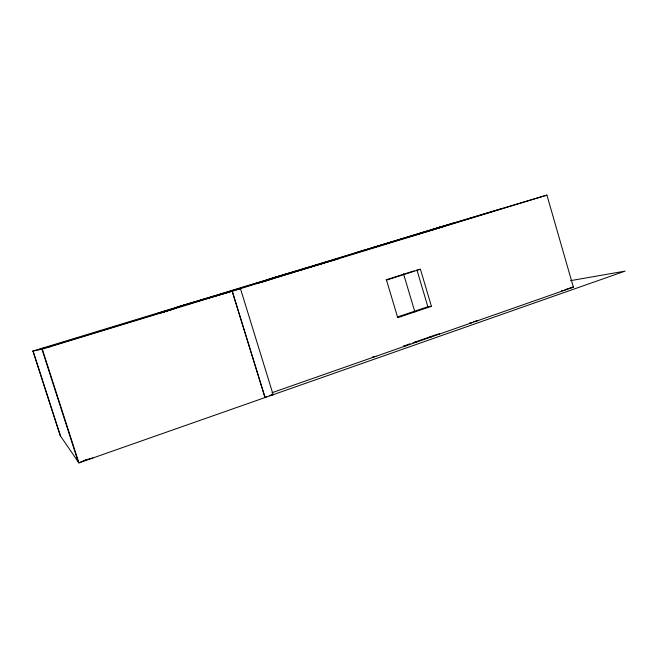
<?xml version="1.0" encoding="UTF-8"?>
<svg xmlns="http://www.w3.org/2000/svg" width="658" height="658" viewBox="0 0 658 658"><rect width="100%" height="100%" fill="white"/><g stroke="black" fill="none" stroke-linecap="round" stroke-linejoin="round"><path stroke-width="0.99" d="M566.522 289.068L564.153 290.408L561.496 290.721M232.159 291.206L265.001 397.555L266.613 396.642M86.404 459.531L78.919 462.895L60.125 435.473L32.9 351.068L185.26 304.662M405.369 345.458L410.14 343.789M413.002 342.785L436.854 334.445M272.009 392.711L573.373 287.176L546.921 195.105L436.353 228.145M397.267 317.041L427.848 306.735L431.418 306.315L420.421 269.237L417.805 269.788M431.418 306.315L397.728 317.674L386.493 280.094L420.421 269.237M386.139 279.823L414.046 270.899M322.469 263.414L256.291 283.59L268.102 280.144M546.921 195.105L41.939 349.217L78.203 461.85M178.828 306.62L441.617 226.541M201.636 299.916L291.354 272.577M372.502 247.721L455.213 222.519M201.019 300.204L157.287 313.521L166.638 310.856M301.701 269.492L393.887 241.396M47.277 347.26L175.892 308.067L164.656 311.275M411.094 236.263L500.968 208.866M354.999 252.943L443.007 226.78M272.075 278.219L339.331 258.413M269.048 279.14L335.638 259.54M260.025 282.446L271.993 278.959M186.543 304.292L234.125 290.507M236.206 289.907L240.474 288.673L273.16 394.693L271.228 394.413M176.648 307.253L232.241 291.181L265.084 397.522M173.202 309.17L158.413 313.537L164.607 311.785M567.525 288.788L573.373 287.176L570.33 287.554M86.017 459.794L92.86 458.001M473.439 321.688L478.226 320.495M372.222 357.212L376.006 356.291M269.278 395.614L273.078 394.718M40.22 348.855L51.349 346.347M32.9 351.068L42.301 349.143L78.919 462.895L625.1 271.121L570.56 280.645M469.623 322.979L471.547 322.839M437.817 334.108L439.634 334.009M429.806 336.912L431.59 336.83M414.787 342.168L416.522 342.102M403.576 345.812L406.118 345.746M33.097 351.027L60.528 436.057M416.933 269.969L427.848 306.735M403.51 273.728L414.885 311.933"/></g></svg>
